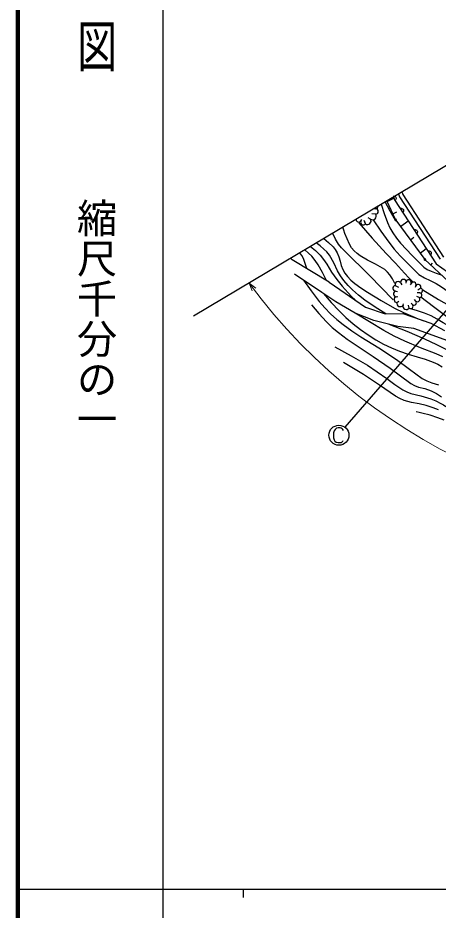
# Model space of a CAD drawing. Units: millimetres, scale not verified. Extents: x 40000 to 680000, y 20000 to 380000.
# Drawn here: x 40000 to 92223, y 202409 to 313423 of the extents above; entities that cross this region are included whole.
import ezdxf
from ezdxf.enums import TextEntityAlignment as Align

# ---------------------------------------------------------------- set-up
doc = ezdxf.new("R2010")
doc.units = ezdxf.units.MM
doc.header["$LTSCALE"] = 1000
for name, color, linetype, lineweight in [('M-BGD', 7, 'Continuous', 25), ('M-BGD-HTXT', 7, 'Continuous', 13), ('M-STR-STRC', 7, 'Continuous', 25), ('M-TTL', 2, 'Continuous', 140), ('M-TTL-BAND', 7, 'Continuous', 25)]:
    doc.layers.add(name, color=color, linetype=linetype, lineweight=lineweight)
doc.styles.add('@ＭＳ ゴシック', font='')
doc.styles.get('@ＭＳ ゴシック').set_extended_font_data('@MS Gothic')

# ---------------------------------------------------------------- blocks, each defined once
blk = doc.blocks.new('BUHIN2')
at = {"color": 7, "linetype": 'Continuous', "lineweight": 25}
blk.add_lwpolyline([(-368, 721), (-497, 715), (-609, 663), (-715, 575), (-799, 453), (-883, 224), (-915, 29), (-854, -206), (-731, -378), (-513, -511), (62, -722), (326, -765), (504, -731), (690, -606), (814, -411), (896, -188), (941, -12), (920, 96), (874, 206), (805, 271)], dxfattribs=at)
blk.add_circle((0, 0), 1244, dxfattribs=at)
blk = doc.blocks.new('BUHIN20')
at = {"color": 7, "linetype": 'Continuous', "lineweight": 25}
for p, q in [((-128, 78), (128, -78)), ((-78, -128), (78, 128))]:
    blk.add_line(p, q, dxfattribs=at)
blk = doc.blocks.new('BUHIN40')
at = {"color": 7, "linetype": 'Continuous', "lineweight": 25}
blk.add_lwpolyline([(-292, -67), (-284, 6), (-262, 71), (-222, 148), (-165, 198), (-101, 234), (-11, 255), (63, 250), (135, 229), (207, 178), (255, 129), (292, 67)], dxfattribs=at)

msp = doc.modelspace()

# ---------------------------------------------------------------- linework, layer by layer
at = {"layer": 'M-BGD'}
for p, q in [((95272, 296275), (61817, 276302)), ((85874, 290582), (86731, 290983)), ((86670, 291140), (86807, 290788)), ((87293, 291511), (87429, 291165)), ((87429, 291165), (92478, 283383)), ((87728, 291771), (87894, 291348)), ((87848, 291437), (92897, 283656)), ((86956, 288272), (85844, 290646)), ((86807, 290788), (91978, 282830)), ((84461, 288985), (83973, 289054)), ((84453, 289677), (84216, 289674)), ((86595, 289042), (87111, 289284)), ((82629, 288142), (82726, 288342)), ((83186, 287789), (83048, 288230)), ((83186, 287789), (83145, 288035)), ((83823, 288387), (83517, 288555)), ((86956, 288272), (90585, 283343)), ((87561, 287451), (88517, 288155)), ((88771, 285808), (89201, 286124)), ((89980, 284164), (90745, 284727)), ((74101, 283309), (73889, 283509)), ((78697, 280545), (74101, 283309)), ((93500, 280617), (90585, 283343)), ((91314, 282661), (91542, 282905)), ((91978, 282830), (98982, 277813)), ((77762, 279271), (74380, 281544)), ((78697, 280545), (83200, 277428)), ((86888, 280123), (87300, 279902)), ((87571, 280401), (87724, 280210)), ((88254, 280680), (88212, 280414)), ((88855, 280386), (88750, 280202)), ((89455, 280092), (89360, 279863)), ((90056, 279798), (89689, 279524)), ((79520, 278104), (77762, 279271)), ((86961, 279422), (87178, 279397)), ((87034, 278721), (87227, 278775)), ((89876, 278610), (89559, 278760)), ((89966, 279204), (89622, 279218)), ((81931, 276692), (79520, 278104)), ((87107, 278021), (87343, 278179)), ((87861, 277672), (87923, 277854)), ((88614, 277323), (88528, 277667)), ((89035, 277752), (88892, 277928)), ((89455, 278181), (89267, 278372)), ((84218, 275754), (81931, 276692)), ((83200, 277428), (85626, 276596)), ((85626, 276596), (87819, 276626)), ((87819, 276626), (91334, 275424)), ((87203, 275038), (84218, 275754)), ((91334, 275424), (93003, 274510)), ((89191, 274788), (87203, 275038)), ((95808, 272367), (89191, 274788))]:
    msp.add_line(p, q, dxfattribs=at)
for points in [[(86630, 291243), (86703, 291246), (86771, 291234), (86853, 291204), (86910, 291156), (86955, 291098), (86989, 291011), (86995, 290938), (86985, 290863), (86945, 290785), (86903, 290730), (86847, 290684)], [(85151, 290232), (85509, 289087), (85921, 287971), (86224, 287314), (86584, 286677), (87040, 286014), (87555, 285373), (88990, 283845), (90441, 282389), (90876, 282119), (91357, 281894), (91963, 281670), (92587, 281471)], [(86926, 288203), (86257, 289353), (85623, 290515)], [(82366, 287940), (84038, 286004), (85750, 284112), (86915, 282910), (88043, 281658), (88569, 281085), (89125, 280541)], [(84134, 288275), (85084, 286867), (86084, 285495), (86777, 284643), (87514, 283833), (88647, 282641), (89818, 281497), (90511, 281089), (91245, 280727), (91959, 280368), (92648, 279954), (93748, 279188), (94875, 278476), (95945, 277938), (97045, 277448)], [(86652, 278328), (83676, 281369), (80644, 284380), (80217, 284814), (79839, 285285), (79489, 285874), (79185, 286507), (79155, 286572), (79126, 286636)], [(86854, 280390), (86569, 280945), (86239, 281457), (85934, 281798), (85584, 282098), (85035, 282465), (84432, 282794), (83466, 283274), (82540, 283801), (82145, 284093), (81789, 284432), (81477, 284825), (81211, 285259), (80901, 285911), (80638, 286607), (80507, 286994), (80380, 287384)], [(85727, 276597), (84412, 277426), (83111, 278319), (82333, 278921), (81594, 279570), (81026, 280143), (80505, 280755), (80095, 281325), (79735, 281928), (79250, 282938), (78719, 283903), (78407, 284294), (78040, 284655), (77574, 285039), (77077, 285412)], [(78000, 285963), (78604, 285469), (79161, 284937), (79447, 284586), (79680, 284204), (79882, 283691), (80033, 283138), (80182, 282616), (80387, 282116), (80642, 281677), (80955, 281262), (81385, 280805), (81867, 280383), (82637, 279815), (83460, 279285), (85152, 278252), (86814, 277308), (87934, 276763), (89100, 276263), (89761, 275997), (90435, 275732)], [(75888, 282234), (75718, 282869), (75494, 283475), (75288, 283847), (75041, 284197)], [(78363, 280746), (77870, 281736), (77324, 282696), (76948, 283244), (76525, 283754), (76107, 284167), (75657, 284564)], [(76375, 284993), (76988, 284473), (77555, 283913), (77991, 283360), (78388, 282760), (78977, 281799), (79617, 280867), (80304, 280025), (81044, 279213), (81467, 278772), (81900, 278327)], [(75499, 280792), (76451, 279450), (77454, 278140), (78137, 277342), (78869, 276579), (79616, 275897), (80402, 275261), (81490, 274476), (82617, 273737), (84849, 272361), (87058, 270929), (88650, 269717), (90253, 268574), (90834, 268270), (91450, 268016), (92277, 267751)], [(77993, 279118), (78929, 278021), (79915, 276957), (80763, 276138), (81661, 275355), (82567, 274643), (83519, 273973), (84462, 273381), (85444, 272836), (86409, 272367), (87408, 271950), (88490, 271572), (89599, 271249), (90605, 270955), (91589, 270605), (92171, 270338), (92727, 270017)], [(101932, 273838), (101649, 274073), (101323, 274263), (100934, 274411), (100510, 274506), (99878, 274564), (99212, 274564), (98160, 274523), (97147, 274543), (96603, 274618), (96062, 274755), (95461, 274976), (94866, 275261), (94086, 275719), (93320, 276238), (91668, 277461), (90062, 278680)], [(90306, 279568), (92262, 278379), (94250, 277242), (95413, 276639), (96612, 276086), (97531, 275717), (98467, 275406), (99125, 275253), (99806, 275158), (100640, 275060), (101462, 274904), (102440, 274613), (103411, 274261), (104000, 274039), (104597, 273812)], [(76488, 277733), (77400, 276642), (78351, 275598), (79073, 274907), (79841, 274256), (80906, 273449), (82020, 272682), (84157, 271293), (86281, 269842), (87537, 268865), (88820, 267943), (89289, 267692), (89783, 267495), (90572, 267294), (91353, 267033), (92005, 266678), (92645, 266261)], [(92788, 271267), (91970, 271631), (90020, 272381), (88092, 273186), (86773, 273837), (85483, 274540), (83701, 275594), (81931, 276692)], [(98579, 273348), (97979, 273430), (97390, 273572), (95870, 274106), (94361, 274701), (93602, 275053), (92862, 275463), (92122, 275928), (91350, 276340), (90521, 276683), (89656, 276975), (89231, 277105), (88806, 277232)], [(86111, 275300), (88319, 274432), (90510, 273506), (92033, 272797), (93530, 272034), (94371, 271571), (95202, 271089)], [(79377, 272511), (81409, 271382), (83427, 270192), (84659, 269400), (85867, 268550), (86836, 267817), (87837, 267135), (88327, 266876), (88840, 266672), (90083, 266386), (91315, 266041), (91938, 265779), (92545, 265458), (92872, 265267), (93198, 265070)], [(92263, 264657), (91596, 264923), (90745, 265183), (89864, 265389), (88929, 265573), (88011, 265815), (87457, 266050), (86926, 266341), (84945, 267724), (82945, 269047), (81707, 269806), (80462, 270549)], [(92966, 263363), (92204, 263679), (91226, 263993), (90214, 264255), (89861, 264339), (89497, 264423)]]:
    msp.add_lwpolyline(points, dxfattribs=at)
for centre, radius, start, end in [((84426, 290024), 347, 274.58215, 357.22156), ((84076, 288757), 448, 235.75391, 30.53137), ((84434, 289331), 347, 274.58215, 86.68237), ((82363, 288338), 330, 173.99463, 323.70251), ((82920, 287985), 330, 151.60229, 323.70251), ((83438, 288160), 448, 235.75391, 30.53137), ((87922, 280517), 370, 26.15576, 198.25586), ((86949, 279775), 353, 99.89087, 271.99109), ((87240, 280238), 370, 26.15576, 198.25586), ((88544, 280512), 335, 337.89404, 149.99438), ((89145, 280219), 335, 337.89404, 149.99438), ((89746, 279925), 335, 337.89404, 149.99438), ((89991, 279504), 301, 265.30273, 77.40295), ((87022, 279074), 353, 99.89087, 271.99109), ((87095, 278373), 353, 99.89087, 271.99109), ((89900, 278910), 301, 265.30273, 77.40295), ((87514, 277911), 421, 164.89355, 325.43896), ((88267, 277562), 421, 164.89355, 325.43896), ((88810, 277552), 301, 229.51074, 41.61096), ((89230, 277981), 301, 229.51074, 41.61096), ((89651, 278410), 301, 229.51074, 41.61096)]:
    msp.add_arc(centre, radius, start, end, dxfattribs=at)
at = {"layer": 'M-BGD-HTXT'}
msp.add_lwpolyline([(69100, 279458), (68736, 280433), (69560, 279798)], dxfattribs=at)
msp.add_arc((126184, 322505), 71206, 216.21747, 278.90491, dxfattribs=at)
at = {"layer": 'M-STR-STRC'}
msp.add_line((95725, 279936), (80628, 262491), dxfattribs=at)
at = {"layer": 'M-TTL'}
msp.add_line((40000, 380000), (40000, 20000), dxfattribs=at)
at = {"layer": 'M-TTL-BAND'}
for p, q in [((58000, 370000), (58000, 20000)), ((40000, 205000), (579000, 205000)), ((68000, 205000), (68000, 204000))]:
    msp.add_line(p, q, dxfattribs=at)

# ---------------------------------------------------------------- block references
at = {"layer": 'M-BGD', "rotation": 290.11846}
for name, p in [('BUHIN40', (87669, 289461)), ('BUHIN20', (86956, 288272)), ('BUHIN40', (89392, 286809)), ('BUHIN40', (91116, 284156)), ('BUHIN20', (90585, 283343))]:
    msp.add_blockref(name, p, dxfattribs=at)
at = {"layer": 'M-STR-STRC', "rotation": 290.11846}
msp.add_blockref('BUHIN2', (79895, 261497), dxfattribs=at)

# ---------------------------------------------------------------- texts
at = {"layer": 'M-TTL-BAND', "style": '@ＭＳ ゴシック', "width": 1.4}
msp.add_text('平  面  図', height=3666, rotation=270, dxfattribs=at).set_placement((49777, 306475), align=Align.MIDDLE_RIGHT)
at = {"layer": 'M-TTL-BAND', "style": '@ＭＳ ゴシック'}
msp.add_text('縮尺千分の一', height=3666, rotation=270, dxfattribs=at).set_placement((49777, 261030), align=Align.MIDDLE_RIGHT)

doc.saveas('drawing.dxf')
